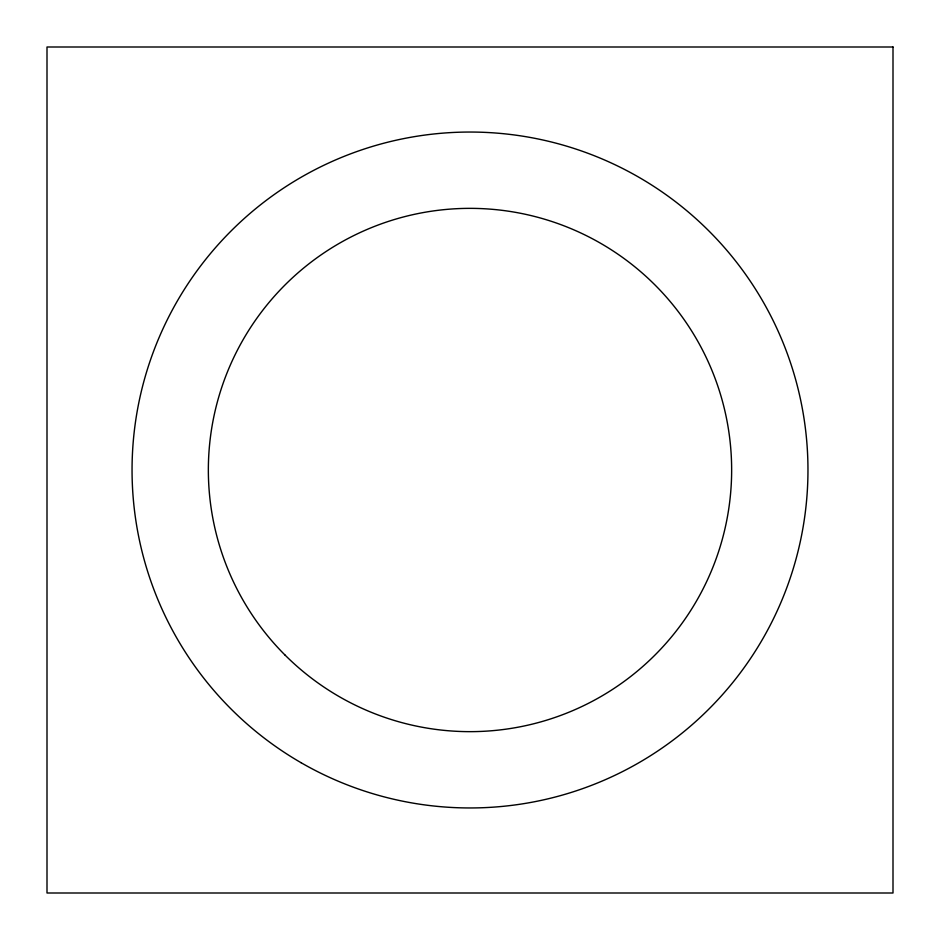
<?xml version="1.0" encoding="UTF-8"?>
<svg xmlns="http://www.w3.org/2000/svg" width="940" height="940" viewBox="0 0 940 940"><rect width="100%" height="100%" fill="white"/><g stroke="black" fill="none" stroke-linecap="round" stroke-linejoin="round"><path stroke-width="1.41" d="M893 47L47 47L47 893L893 893L893 47M301.023 762.681A337.965 337.965 0 0 0 807.965 470A337.965 337.965 0 0 0 301.023 177.319A337.965 337.965 0 0 0 301.023 762.681M284.985 655.016A261.649 261.649 0 0 0 722.731 537.715A261.649 261.649 0 0 0 402.285 217.269A261.649 261.649 0 0 0 284.985 655.016"/></g></svg>
